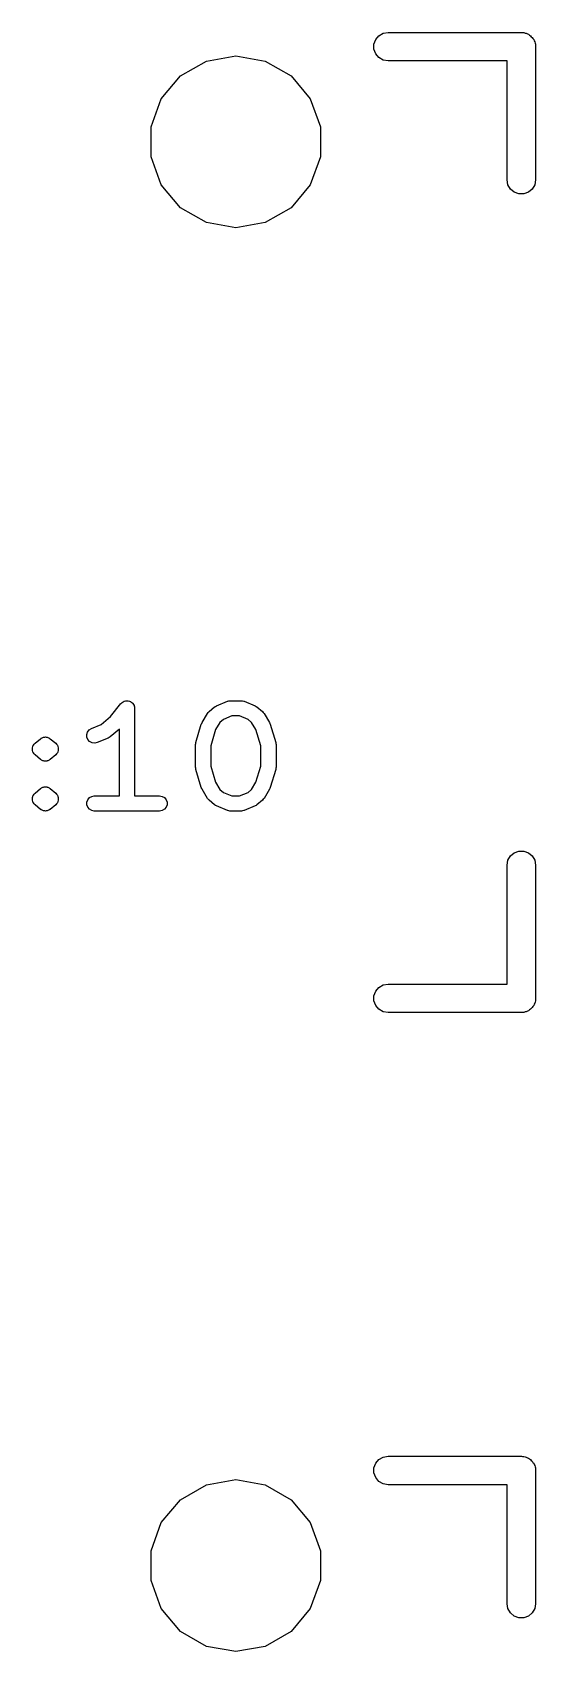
# Model space of a CAD drawing. Extents: x 15 to 276, y -105 to -15.
# Drawn here: x 211.83 to 218.54, y -37.07 to -15.46 of the extents above; entities that cross this region are included whole.
import ezdxf

# ---------------------------------------------------------------- set-up
doc = ezdxf.new("R2010")
doc.units = 0
doc.header["$MEASUREMENT"] = 0
doc.layers.add('BLACK', color=7, linetype='CONTINUOUS')

msp = doc.modelspace()

# ---------------------------------------------------------------- linework, layer by layer
at = {"layer": 'Black'}
for p, q in [((216.384, -15.6169), (216.407, -15.5547)), ((216.407, -15.5547), (216.45, -15.5041)), ((216.45, -15.5041), (216.507, -15.471)), ((216.507, -15.471), (216.572, -15.4595)), ((216.572, -15.4595), (218.35, -15.4595)), ((218.35, -15.4595), (218.366, -15.4624)), ((218.366, -15.4624), (218.383, -15.4624)), ((218.383, -15.4624), (218.399, -15.4681)), ((218.399, -15.4681), (218.415, -15.471)), ((218.415, -15.471), (218.43, -15.4793)), ((218.43, -15.4793), (218.445, -15.485)), ((218.445, -15.485), (218.458, -15.4957)), ((218.458, -15.4957), (218.472, -15.5041)), ((218.472, -15.5041), (218.483, -15.5168)), ((218.483, -15.5168), (218.496, -15.5275)), ((218.496, -15.5275), (218.504, -15.542)), ((218.504, -15.542), (218.515, -15.5547)), ((218.515, -15.5547), (218.521, -15.5704)), ((214.148, -15.8418), (214.54, -15.7726)), ((214.54, -15.7726), (214.932, -15.8418)), ((216.384, -15.6831), (216.384, -15.6169)), ((216.407, -15.7452), (216.384, -15.6831)), ((216.45, -15.7959), (216.407, -15.7452)), ((218.521, -15.5704), (218.529, -15.5848)), ((218.529, -15.5848), (218.532, -15.6013)), ((218.532, -15.6013), (218.538, -15.6169)), ((218.538, -15.6169), (218.538, -15.6336)), ((218.538, -15.6336), (218.54, -15.65)), ((218.54, -15.65), (218.54, -17.428)), ((213.802, -16.0411), (214.148, -15.8418)), ((214.932, -15.8418), (215.278, -16.0411)), ((216.507, -15.829), (216.45, -15.7959)), ((216.572, -15.8405), (216.507, -15.829)), ((218.159, -15.8405), (216.572, -15.8405)), ((218.159, -17.428), (218.159, -15.8405)), ((213.546, -16.3463), (213.802, -16.0411)), ((215.278, -16.0411), (215.534, -16.3463)), ((213.41, -16.7208), (213.546, -16.3463)), ((215.534, -16.3463), (215.67, -16.7208)), ((213.41, -17.1192), (213.41, -16.7208)), ((215.67, -16.7208), (215.67, -17.1192)), ((213.546, -17.4937), (213.41, -17.1192)), ((215.67, -17.1192), (215.534, -17.4937)), ((213.802, -17.7989), (213.546, -17.4937)), ((215.534, -17.4937), (215.278, -17.7989)), ((218.171, -17.4932), (218.159, -17.428)), ((218.204, -17.5505), (218.171, -17.4932)), ((218.529, -17.4932), (218.496, -17.5505)), ((218.54, -17.428), (218.529, -17.4932)), ((218.255, -17.593), (218.204, -17.5505)), ((218.317, -17.6156), (218.255, -17.593)), ((218.383, -17.6156), (218.317, -17.6156)), ((218.445, -17.593), (218.383, -17.6156)), ((218.496, -17.5505), (218.445, -17.593)), ((214.148, -17.9982), (213.802, -17.7989)), ((215.278, -17.7989), (214.932, -17.9982)), ((214.54, -18.0674), (214.148, -17.9982)), ((214.932, -17.9982), (214.54, -18.0674)), ((212.871, -24.5895), (213.009, -24.4161)), ((213.009, -24.4161), (213.01, -24.4153)), ((213.01, -24.4153), (213.011, -24.4142)), ((213.011, -24.4142), (213.023, -24.4036)), ((213.023, -24.4036), (213.036, -24.3927)), ((213.036, -24.3927), (213.037, -24.3923)), ((213.037, -24.3923), (213.038, -24.3915)), ((213.038, -24.3915), (213.053, -24.3859)), ((213.053, -24.3859), (213.069, -24.3799)), ((213.069, -24.3799), (213.07, -24.3799)), ((213.07, -24.3799), (213.071, -24.3795)), ((213.071, -24.3795), (213.087, -24.3795)), ((213.087, -24.3795), (213.104, -24.3791)), ((213.104, -24.3791), (213.105, -24.3795)), ((213.105, -24.3795), (213.106, -24.3795)), ((213.106, -24.3795), (213.122, -24.3851)), ((213.122, -24.3851), (213.137, -24.3904)), ((213.137, -24.3904), (213.138, -24.3911)), ((213.138, -24.3911), (213.139, -24.3915)), ((213.139, -24.3915), (213.152, -24.4021)), ((213.152, -24.4021), (213.165, -24.4124)), ((213.165, -24.4124), (213.165, -24.4134)), ((213.165, -24.4134), (213.166, -24.4142)), ((213.166, -24.4142), (213.175, -24.4285)), ((214.283, -24.4462), (214.428, -24.3857)), ((214.428, -24.3857), (214.431, -24.3852)), ((214.431, -24.3852), (214.433, -24.3841)), ((214.433, -24.3841), (214.448, -24.3814)), ((214.448, -24.3814), (214.463, -24.378)), ((214.463, -24.378), (214.465, -24.3783)), ((214.465, -24.3783), (214.467, -24.3779)), ((214.467, -24.3779), (214.613, -24.3779)), ((214.613, -24.3779), (214.615, -24.3783)), ((214.615, -24.3783), (214.617, -24.378)), ((214.617, -24.378), (214.632, -24.3814)), ((214.632, -24.3814), (214.647, -24.3841)), ((214.647, -24.3841), (214.649, -24.3852)), ((214.649, -24.3852), (214.652, -24.3857)), ((214.652, -24.3857), (214.797, -24.4462)), ((212.745, -24.694), (212.871, -24.5895)), ((213.175, -24.4285), (213.183, -24.4426)), ((213.183, -24.4426), (213.183, -24.4437)), ((213.183, -24.4437), (213.184, -24.4448)), ((213.184, -24.4448), (213.187, -24.461)), ((213.187, -24.461), (213.19, -24.4771)), ((213.19, -24.4771), (213.19, -24.4783)), ((213.19, -24.4783), (213.19, -24.4795)), ((213.19, -24.4795), (213.19, -25.6479)), ((214.09, -24.6692), (214.163, -24.5482)), ((214.163, -24.5482), (214.174, -24.5354)), ((214.174, -24.5354), (214.185, -24.5224)), ((214.185, -24.5224), (214.257, -24.4619)), ((214.257, -24.4619), (214.27, -24.4544)), ((214.27, -24.4544), (214.283, -24.4462)), ((214.376, -24.6279), (214.328, -24.6675)), ((214.488, -24.5811), (214.376, -24.6279)), ((214.592, -24.5811), (214.488, -24.5811)), ((214.704, -24.6279), (214.592, -24.5811)), ((214.752, -24.6675), (214.704, -24.6279)), ((214.797, -24.4462), (214.81, -24.4544)), ((214.81, -24.4544), (214.823, -24.4619)), ((214.823, -24.4619), (214.895, -24.5224)), ((214.895, -24.5224), (214.906, -24.5354)), ((214.906, -24.5354), (214.917, -24.5482)), ((214.917, -24.5482), (214.99, -24.6692)), ((212.552, -24.8293), (212.563, -24.7957)), ((212.554, -24.8646), (212.552, -24.8293)), ((212.563, -24.7957), (212.584, -24.7676)), ((212.584, -24.7676), (212.614, -24.7486)), ((212.614, -24.7486), (212.745, -24.694)), ((212.987, -24.7569), (212.863, -24.86)), ((212.987, -25.6479), (212.987, -24.7569)), ((214.007, -24.9341), (214.08, -24.6922)), ((214.08, -24.6922), (214.086, -24.681)), ((214.086, -24.681), (214.09, -24.6692)), ((214.271, -24.7628), (214.206, -24.9782)), ((214.328, -24.6675), (214.271, -24.7628)), ((214.809, -24.7628), (214.752, -24.6675)), ((214.874, -24.9782), (214.809, -24.7628)), ((214.99, -24.6692), (214.994, -24.681)), ((214.994, -24.681), (215, -24.6922)), ((215, -24.6922), (215.073, -24.9341)), ((211.827, -25.0058), (211.833, -24.9896)), ((211.827, -25.0062), (211.827, -25.0058)), ((211.827, -25.0065), (211.827, -25.0062)), ((211.827, -25.0238), (211.827, -25.0065)), ((211.827, -25.0411), (211.827, -25.0238)), ((211.827, -25.0414), (211.827, -25.0411)), ((211.827, -25.0418), (211.827, -25.0414)), ((211.833, -25.0581), (211.827, -25.0418)), ((211.833, -24.9896), (211.839, -24.9733)), ((211.839, -25.0743), (211.833, -25.0581)), ((211.839, -24.973), (211.84, -24.9727)), ((211.839, -24.9733), (211.839, -24.973)), ((211.84, -24.9727), (211.851, -24.9594)), ((211.851, -24.9594), (211.862, -24.9462)), ((211.862, -24.9458), (211.935, -24.8853)), ((211.862, -24.946), (211.862, -24.9458)), ((211.862, -24.9462), (211.862, -24.946)), ((211.935, -24.8853), (211.943, -24.8809)), ((211.943, -24.8809), (211.949, -24.8753)), ((211.949, -24.8753), (211.957, -24.8724)), ((211.957, -24.8724), (211.965, -24.868)), ((211.965, -24.8679), (211.966, -24.8677)), ((211.965, -24.868), (211.965, -24.8679)), ((211.966, -24.8677), (211.974, -24.8663)), ((211.974, -24.8663), (211.982, -24.8633)), ((211.982, -24.8633), (211.991, -24.8633)), ((211.991, -24.8633), (212, -24.8617)), ((212, -24.8617), (212, -24.8618)), ((212, -24.8618), (212, -24.8617)), ((212, -24.8617), (212.009, -24.8633)), ((212.009, -24.8633), (212.018, -24.8633)), ((212.018, -24.8633), (212.026, -24.8663)), ((212.026, -24.8663), (212.034, -24.8677)), ((212.034, -24.8677), (212.035, -24.8679)), ((212.035, -24.8679), (212.035, -24.868)), ((212.035, -24.868), (212.043, -24.8724)), ((212.043, -24.8724), (212.051, -24.8753)), ((212.051, -24.8753), (212.057, -24.8809)), ((212.057, -24.8809), (212.065, -24.8853)), ((212.065, -24.8853), (212.138, -24.9458)), ((212.138, -24.9458), (212.138, -24.946)), ((212.138, -24.946), (212.138, -24.9462)), ((212.138, -24.9462), (212.149, -24.9594)), ((212.149, -24.9594), (212.16, -24.9727)), ((212.16, -24.9727), (212.161, -24.973)), ((212.161, -24.973), (212.161, -24.9733)), ((212.161, -24.9733), (212.167, -24.9895)), ((212.167, -25.058), (212.161, -25.0743)), ((212.167, -24.9895), (212.173, -25.0058)), ((212.173, -25.0418), (212.167, -25.058)), ((212.173, -25.0058), (212.173, -25.0062)), ((212.173, -25.0062), (212.173, -25.0065)), ((212.173, -25.0065), (212.173, -25.0238)), ((212.173, -25.0238), (212.173, -25.0411)), ((212.173, -25.0411), (212.173, -25.0414)), ((212.173, -25.0414), (212.173, -25.0418)), ((212.568, -24.8971), (212.554, -24.8646)), ((212.591, -24.9231), (212.568, -24.8971)), ((212.623, -24.9393), (212.591, -24.9231)), ((212.658, -24.9439), (212.623, -24.9393)), ((212.692, -24.9362), (212.658, -24.9439)), ((212.837, -24.8757), (212.692, -24.9362)), ((212.85, -24.8675), (212.837, -24.8757)), ((212.863, -24.86), (212.85, -24.8675)), ((214.003, -24.9633), (214.006, -24.9488)), ((214.003, -25.2657), (214.003, -24.9633)), ((214.006, -24.9488), (214.007, -24.9341)), ((214.206, -24.9782), (214.206, -25.2508)), ((214.874, -25.2508), (214.874, -24.9782)), ((215.073, -24.9341), (215.074, -24.9488)), ((215.074, -24.9488), (215.077, -24.9633)), ((215.077, -24.9633), (215.077, -25.2657)), ((211.839, -25.0746), (211.839, -25.0743)), ((211.84, -25.0749), (211.839, -25.0746)), ((211.851, -25.0882), (211.84, -25.0749)), ((211.862, -25.1014), (211.851, -25.0882)), ((211.862, -25.1016), (211.862, -25.1014)), ((211.862, -25.1019), (211.862, -25.1016)), ((211.935, -25.1623), (211.862, -25.1019)), ((211.943, -25.1667), (211.935, -25.1623)), ((211.949, -25.1723), (211.943, -25.1667)), ((211.957, -25.1753), (211.949, -25.1723)), ((211.965, -25.1796), (211.957, -25.1753)), ((211.965, -25.1797), (211.965, -25.1796)), ((211.966, -25.1799), (211.965, -25.1797)), ((211.974, -25.1814), (211.966, -25.1799)), ((211.982, -25.1843), (211.974, -25.1814)), ((211.991, -25.1843), (211.982, -25.1843)), ((212, -25.1859), (211.991, -25.1843)), ((212.009, -25.1843), (212, -25.1859)), ((212, -25.1859), (212, -25.1858)), ((212, -25.1858), (212, -25.1859)), ((212.018, -25.1843), (212.009, -25.1843)), ((212.026, -25.1814), (212.018, -25.1843)), ((212.034, -25.1799), (212.026, -25.1814)), ((212.035, -25.1797), (212.034, -25.1799)), ((212.043, -25.1753), (212.035, -25.1796)), ((212.035, -25.1796), (212.035, -25.1797)), ((212.051, -25.1723), (212.043, -25.1753)), ((212.057, -25.1667), (212.051, -25.1723)), ((212.065, -25.1623), (212.057, -25.1667)), ((212.138, -25.1019), (212.065, -25.1623)), ((212.149, -25.0882), (212.138, -25.1014)), ((212.138, -25.1014), (212.138, -25.1016)), ((212.138, -25.1016), (212.138, -25.1019)), ((212.16, -25.0749), (212.149, -25.0882)), ((212.161, -25.0746), (212.16, -25.0749)), ((212.161, -25.0743), (212.161, -25.0746)), ((214.006, -25.2802), (214.003, -25.2657)), ((214.007, -25.2949), (214.006, -25.2802)), ((214.206, -25.2508), (214.271, -25.4662)), ((214.809, -25.4662), (214.874, -25.2508)), ((215.074, -25.2802), (215.073, -25.2949)), ((215.077, -25.2657), (215.074, -25.2802)), ((214.08, -25.5368), (214.007, -25.2949)), ((214.271, -25.4662), (214.328, -25.5615)), ((214.752, -25.5615), (214.809, -25.4662)), ((215.073, -25.2949), (215, -25.5368)), ((211.827, -25.6711), (211.833, -25.6548)), ((211.827, -25.6714), (211.827, -25.6711)), ((211.827, -25.6717), (211.827, -25.6714)), ((211.827, -25.6891), (211.827, -25.6717)), ((211.827, -25.7064), (211.827, -25.6891)), ((211.827, -25.7067), (211.827, -25.7064)), ((211.827, -25.707), (211.827, -25.7067)), ((211.833, -25.7234), (211.827, -25.707)), ((211.833, -25.6548), (211.839, -25.6385)), ((211.839, -25.6383), (211.84, -25.638)), ((211.839, -25.6385), (211.839, -25.6383)), ((211.84, -25.638), (211.851, -25.6247)), ((211.851, -25.6247), (211.862, -25.6114)), ((211.862, -25.611), (211.935, -25.5505)), ((211.862, -25.6113), (211.862, -25.611)), ((211.862, -25.6114), (211.862, -25.6113)), ((211.935, -25.5505), (211.943, -25.5462)), ((211.943, -25.5462), (211.949, -25.5406)), ((211.949, -25.5406), (211.957, -25.5376)), ((211.957, -25.5376), (211.965, -25.5332)), ((211.965, -25.5332), (211.966, -25.533)), ((211.965, -25.5332), (211.965, -25.5332)), ((211.966, -25.533), (211.974, -25.5315)), ((211.974, -25.5315), (211.982, -25.5285)), ((211.982, -25.5285), (211.991, -25.5285)), ((211.991, -25.5285), (212, -25.527)), ((212, -25.527), (212, -25.527)), ((212, -25.527), (212, -25.527)), ((212, -25.527), (212.009, -25.5285)), ((212.009, -25.5285), (212.018, -25.5285)), ((212.018, -25.5285), (212.026, -25.5315)), ((212.026, -25.5315), (212.034, -25.533)), ((212.034, -25.533), (212.035, -25.5332)), ((212.035, -25.5332), (212.035, -25.5332)), ((212.035, -25.5332), (212.043, -25.5376)), ((212.043, -25.5376), (212.051, -25.5406)), ((212.051, -25.5406), (212.057, -25.5462)), ((212.057, -25.5462), (212.065, -25.5505)), ((212.065, -25.5505), (212.138, -25.611)), ((212.138, -25.611), (212.138, -25.6113)), ((212.138, -25.6113), (212.138, -25.6114)), ((212.138, -25.6114), (212.149, -25.6247)), ((212.149, -25.6247), (212.16, -25.638)), ((212.16, -25.638), (212.161, -25.6383)), ((212.161, -25.6383), (212.161, -25.6385)), ((212.161, -25.6385), (212.167, -25.6548)), ((212.167, -25.6548), (212.173, -25.6711)), ((212.173, -25.707), (212.167, -25.7233)), ((212.173, -25.6711), (212.173, -25.6714)), ((212.173, -25.6714), (212.173, -25.6717)), ((212.173, -25.6717), (212.173, -25.689)), ((212.173, -25.689), (212.173, -25.7064)), ((212.173, -25.7064), (212.173, -25.7067)), ((212.173, -25.7067), (212.173, -25.707)), ((212.553, -25.7319), (212.565, -25.6987)), ((212.565, -25.6987), (212.588, -25.6717)), ((212.588, -25.6717), (212.618, -25.6541)), ((212.618, -25.6541), (212.653, -25.6479)), ((212.653, -25.6479), (212.987, -25.6479)), ((213.19, -25.6479), (213.524, -25.6479)), ((213.524, -25.6479), (213.559, -25.6541)), ((213.559, -25.6541), (213.589, -25.6717)), ((213.589, -25.6717), (213.612, -25.6987)), ((213.612, -25.6987), (213.624, -25.7319)), ((214.086, -25.5481), (214.08, -25.5368)), ((214.09, -25.5599), (214.086, -25.5481)), ((214.163, -25.6808), (214.09, -25.5599)), ((214.174, -25.6936), (214.163, -25.6808)), ((214.185, -25.7066), (214.174, -25.6936)), ((214.257, -25.7671), (214.185, -25.7066)), ((214.328, -25.5615), (214.376, -25.6012)), ((214.376, -25.6012), (214.488, -25.6479)), ((214.488, -25.6479), (214.592, -25.6479)), ((214.592, -25.6479), (214.704, -25.6012)), ((214.704, -25.6012), (214.752, -25.5615)), ((214.895, -25.7066), (214.823, -25.7671)), ((214.906, -25.6936), (214.895, -25.7066)), ((214.917, -25.6808), (214.906, -25.6936)), ((214.99, -25.5599), (214.917, -25.6808)), ((214.994, -25.5481), (214.99, -25.5599)), ((215, -25.5368), (214.994, -25.5481)), ((211.839, -25.7395), (211.833, -25.7234)), ((211.839, -25.7398), (211.839, -25.7395)), ((211.84, -25.7401), (211.839, -25.7398)), ((211.851, -25.7534), (211.84, -25.7401)), ((211.862, -25.7667), (211.851, -25.7534)), ((211.862, -25.7668), (211.862, -25.7667)), ((211.862, -25.7671), (211.862, -25.7668)), ((211.935, -25.8276), (211.862, -25.7671)), ((211.943, -25.8319), (211.935, -25.8276)), ((211.949, -25.8375), (211.943, -25.8319)), ((211.957, -25.8405), (211.949, -25.8375)), ((211.965, -25.8449), (211.957, -25.8405)), ((211.966, -25.8451), (211.965, -25.8449)), ((211.965, -25.8449), (211.965, -25.8449)), ((211.974, -25.8466), (211.966, -25.8451)), ((211.982, -25.8496), (211.974, -25.8466)), ((211.991, -25.8496), (211.982, -25.8496)), ((212, -25.8511), (211.991, -25.8496)), ((212.009, -25.8496), (212, -25.8511)), ((212, -25.8511), (212, -25.8511)), ((212, -25.8511), (212, -25.8511)), ((212.018, -25.8496), (212.009, -25.8496)), ((212.026, -25.8466), (212.018, -25.8496)), ((212.034, -25.8451), (212.026, -25.8466)), ((212.035, -25.8449), (212.034, -25.8451)), ((212.043, -25.8405), (212.035, -25.8449)), ((212.035, -25.8449), (212.035, -25.8449)), ((212.051, -25.8375), (212.043, -25.8405)), ((212.057, -25.8319), (212.051, -25.8375)), ((212.065, -25.8276), (212.057, -25.8319)), ((212.138, -25.7671), (212.065, -25.8276)), ((212.149, -25.7534), (212.138, -25.7667)), ((212.138, -25.7667), (212.138, -25.7668)), ((212.138, -25.7668), (212.138, -25.7671)), ((212.16, -25.7401), (212.149, -25.7534)), ((212.161, -25.7398), (212.16, -25.7401)), ((212.167, -25.7233), (212.161, -25.7395)), ((212.161, -25.7395), (212.161, -25.7398)), ((212.553, -25.7672), (212.553, -25.7319)), ((212.565, -25.8003), (212.553, -25.7672)), ((212.588, -25.8274), (212.565, -25.8003)), ((212.618, -25.845), (212.588, -25.8274)), ((212.653, -25.8511), (212.618, -25.845)), ((213.524, -25.8511), (212.653, -25.8511)), ((213.559, -25.845), (213.524, -25.8511)), ((213.589, -25.8274), (213.559, -25.845)), ((213.612, -25.8003), (213.589, -25.8274)), ((213.624, -25.7672), (213.612, -25.8003)), ((213.624, -25.7319), (213.624, -25.7672)), ((214.27, -25.7746), (214.257, -25.7671)), ((214.283, -25.7828), (214.27, -25.7746)), ((214.428, -25.8433), (214.283, -25.7828)), ((214.431, -25.8438), (214.428, -25.8433)), ((214.433, -25.845), (214.431, -25.8438)), ((214.448, -25.8477), (214.433, -25.845)), ((214.463, -25.851), (214.448, -25.8477)), ((214.465, -25.8507), (214.463, -25.851)), ((214.467, -25.8511), (214.465, -25.8507)), ((214.613, -25.8511), (214.467, -25.8511)), ((214.615, -25.8507), (214.613, -25.8511)), ((214.617, -25.851), (214.615, -25.8507)), ((214.632, -25.8477), (214.617, -25.851)), ((214.647, -25.845), (214.632, -25.8477)), ((214.649, -25.8438), (214.647, -25.845)), ((214.652, -25.8433), (214.649, -25.8438)), ((214.797, -25.7828), (214.652, -25.8433)), ((214.81, -25.7746), (214.797, -25.7828)), ((214.823, -25.7671), (214.81, -25.7746)), ((218.159, -26.572), (218.171, -26.5068)), ((218.159, -28.1595), (218.159, -26.572)), ((218.171, -26.5068), (218.204, -26.4495)), ((218.204, -26.4495), (218.255, -26.407)), ((218.255, -26.407), (218.317, -26.3844)), ((218.317, -26.3844), (218.383, -26.3844)), ((218.383, -26.3844), (218.445, -26.407)), ((218.445, -26.407), (218.496, -26.4495)), ((218.496, -26.4495), (218.529, -26.5068)), ((218.529, -26.5068), (218.54, -26.572)), ((218.54, -26.572), (218.54, -28.35)), ((216.384, -28.3169), (216.407, -28.2547)), ((216.407, -28.2547), (216.45, -28.2041)), ((216.45, -28.2041), (216.507, -28.171)), ((216.507, -28.171), (216.572, -28.1595)), ((216.572, -28.1595), (218.159, -28.1595)), ((216.384, -28.3831), (216.384, -28.3169)), ((216.407, -28.4452), (216.384, -28.3831)), ((216.45, -28.4959), (216.407, -28.4452)), ((216.507, -28.529), (216.45, -28.4959)), ((218.43, -28.5207), (218.415, -28.529)), ((218.445, -28.515), (218.43, -28.5207)), ((218.458, -28.5043), (218.445, -28.515)), ((218.472, -28.4959), (218.458, -28.5043)), ((218.483, -28.4832), (218.472, -28.4959)), ((218.496, -28.4725), (218.483, -28.4832)), ((218.504, -28.458), (218.496, -28.4725)), ((218.515, -28.4452), (218.504, -28.458)), ((218.521, -28.4296), (218.515, -28.4452)), ((218.529, -28.4152), (218.521, -28.4296)), ((218.532, -28.3987), (218.529, -28.4152)), ((218.538, -28.3831), (218.532, -28.3987)), ((218.54, -28.35), (218.538, -28.3664)), ((218.538, -28.3664), (218.538, -28.3831)), ((216.572, -28.5405), (216.507, -28.529)), ((218.35, -28.5405), (216.572, -28.5405)), ((218.366, -28.5376), (218.35, -28.5405)), ((218.383, -28.5376), (218.366, -28.5376)), ((218.399, -28.5319), (218.383, -28.5376)), ((218.415, -28.529), (218.399, -28.5319)), ((216.384, -34.6169), (216.407, -34.5547)), ((216.407, -34.5547), (216.45, -34.5041)), ((216.45, -34.5041), (216.507, -34.471)), ((216.507, -34.471), (216.572, -34.4595)), ((216.572, -34.4595), (218.35, -34.4595)), ((218.35, -34.4595), (218.366, -34.4624)), ((218.366, -34.4624), (218.383, -34.4624)), ((218.383, -34.4624), (218.399, -34.4681)), ((218.399, -34.4681), (218.415, -34.471)), ((218.415, -34.471), (218.43, -34.4793)), ((218.43, -34.4793), (218.445, -34.485)), ((218.445, -34.485), (218.458, -34.4957)), ((218.458, -34.4957), (218.472, -34.5041)), ((218.472, -34.5041), (218.483, -34.5168)), ((218.483, -34.5168), (218.496, -34.5275)), ((218.496, -34.5275), (218.504, -34.542)), ((218.504, -34.542), (218.515, -34.5547)), ((218.515, -34.5547), (218.521, -34.5704)), ((218.521, -34.5704), (218.529, -34.5848)), ((214.148, -34.8418), (214.54, -34.7726)), ((214.54, -34.7726), (214.932, -34.8418)), ((216.384, -34.6831), (216.384, -34.6169)), ((216.407, -34.7452), (216.384, -34.6831)), ((216.45, -34.7959), (216.407, -34.7452)), ((218.529, -34.5848), (218.532, -34.6013)), ((218.532, -34.6013), (218.538, -34.6169)), ((218.538, -34.6169), (218.538, -34.6336)), ((218.538, -34.6336), (218.54, -34.65)), ((218.54, -34.65), (218.54, -36.428)), ((213.802, -35.0411), (214.148, -34.8418)), ((214.932, -34.8418), (215.278, -35.0411)), ((216.507, -34.829), (216.45, -34.7959)), ((216.572, -34.8405), (216.507, -34.829)), ((218.159, -34.8405), (216.572, -34.8405)), ((218.159, -36.428), (218.159, -34.8405)), ((213.546, -35.3463), (213.802, -35.0411)), ((215.278, -35.0411), (215.534, -35.3463)), ((213.41, -35.7208), (213.546, -35.3463)), ((215.534, -35.3463), (215.67, -35.7208)), ((213.41, -36.1192), (213.41, -35.7208)), ((215.67, -35.7208), (215.67, -36.1192)), ((213.546, -36.4937), (213.41, -36.1192)), ((215.67, -36.1192), (215.534, -36.4937)), ((213.802, -36.7989), (213.546, -36.4937)), ((215.534, -36.4937), (215.278, -36.7989)), ((218.171, -36.4932), (218.159, -36.428)), ((218.204, -36.5505), (218.171, -36.4932)), ((218.529, -36.4932), (218.496, -36.5505)), ((218.54, -36.428), (218.529, -36.4932)), ((218.255, -36.593), (218.204, -36.5505)), ((218.317, -36.6156), (218.255, -36.593)), ((218.383, -36.6156), (218.317, -36.6156)), ((218.445, -36.593), (218.383, -36.6156)), ((218.496, -36.5505), (218.445, -36.593)), ((214.148, -36.9982), (213.802, -36.7989)), ((215.278, -36.7989), (214.932, -36.9982)), ((214.54, -37.0674), (214.148, -36.9982)), ((214.932, -36.9982), (214.54, -37.0674))]:
    msp.add_line(p, q, dxfattribs=at)

doc.saveas('drawing.dxf')
